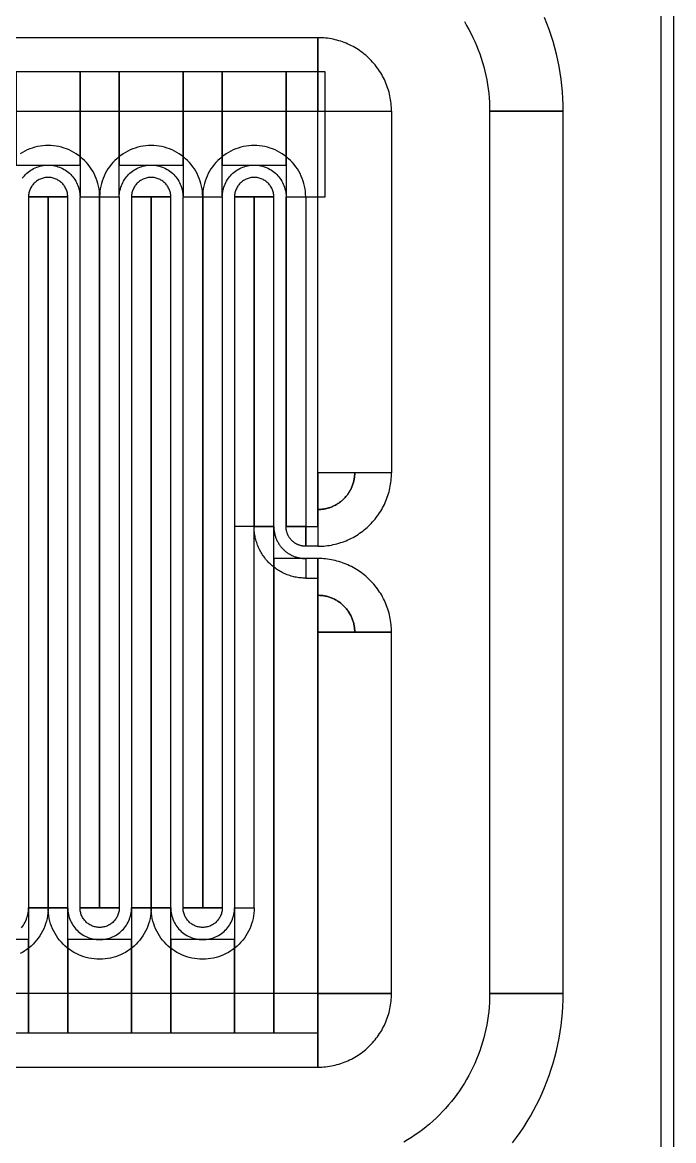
# Model space of a CAD drawing. Extents: x -21939 to 21943, y -23600 to 16600.
# Drawn here: x 6729.5 to 6995, y -14690 to -14233.8 of the extents above; entities that cross this region are included whole.
import ezdxf

# ---------------------------------------------------------------- set-up
doc = ezdxf.new("R2010")
doc.units = 0

# ---------------------------------------------------------------- blocks, each defined once
blk = doc.blocks.new('QTUNE1')
for points in [[(3295, 5400), (3295, 1200), (3289.86, 1200), (3289.86, 5400), (3295, 5400)], [(3250, 3030), (3249.97, 3032.62), (3249.86, 3035.23), (3249.69, 3037.85), (3249.45, 3040.45), (3249.14, 3043.05), (3248.77, 3045.64), (3248.33, 3048.22), (3247.81, 3050.79), (3247.24, 3053.34), (3246.59, 3055.88), (3245.88, 3058.4), (3245.11, 3060.9), (3244.26, 3063.38), (3243.36, 3065.84), (3242.39, 3068.27)], [(3209.68, 3066.57), (3210.62, 3065), (3211.52, 3063.4), (3212.37, 3061.78), (3213.18, 3060.14), (3213.95, 3058.47), (3214.67, 3056.79), (3215.35, 3055.09), (3215.98, 3053.37), (3216.57, 3051.63), (3217.12, 3049.88), (3217.61, 3048.12), (3218.07, 3046.34), (3218.47, 3044.55), (3218.83, 3042.76), (3219.14, 3040.95), (3219.4, 3039.14), (3219.62, 3037.32), (3219.78, 3035.49), (3219.9, 3033.66), (3219.98, 3031.83), (3220, 3030), (3250, 3030)], [(3150, 3060), (2812, 3060), (2812, 3030), (3150, 3030), (3150, 3060)], [(3180, 3030), (3179.99, 3030.79), (3179.96, 3031.57), (3179.91, 3032.35), (3179.84, 3033.14), (3179.74, 3033.92), (3179.63, 3034.69), (3179.5, 3035.47), (3179.34, 3036.24), (3179.17, 3037), (3178.98, 3037.76), (3178.76, 3038.52), (3178.53, 3039.27), (3178.28, 3040.01), (3178.01, 3040.75), (3177.72, 3041.48), (3177.41, 3042.2), (3177.08, 3042.92), (3176.73, 3043.62), (3176.36, 3044.31), (3175.98, 3045), (3175.58, 3045.67), (3175.16, 3046.34), (3174.72, 3046.99), (3174.27, 3047.63), (3173.8, 3048.26), (3173.31, 3048.88), (3172.81, 3049.48), (3172.29, 3050.07), (3171.76, 3050.65), (3171.21, 3051.21), (3170.65, 3051.76), (3170.07, 3052.29), (3169.48, 3052.81), (3168.88, 3053.31), (3168.26, 3053.8), (3167.63, 3054.27), (3166.99, 3054.72), (3166.34, 3055.16), (3165.67, 3055.58), (3165, 3055.98), (3164.31, 3056.36), (3163.62, 3056.73), (3162.92, 3057.08), (3162.2, 3057.41), (3161.48, 3057.72), (3160.75, 3058.01), (3160.01, 3058.28), (3159.27, 3058.53), (3158.52, 3058.76), (3157.76, 3058.98), (3157, 3059.17), (3156.24, 3059.34), (3155.47, 3059.5), (3154.69, 3059.63), (3153.92, 3059.74), (3153.14, 3059.84), (3152.35, 3059.91), (3151.57, 3059.96), (3150.79, 3059.99), (3150, 3060), (3150, 3030), (3150, 3030), (3150, 3030), (3150, 3030), (3150, 3030), (3150, 3030), (3150, 3030), (3150, 3030), (3150, 3030), (3150, 3030), (3150, 3030), (3150, 3030), (3150, 3030), (3150, 3030), (3150, 3030), (3150, 3030), (3150, 3030), (3150, 3030), (3150, 3030), (3150, 3030), (3150, 3030), (3150, 3030), (3150, 3030), (3150, 3030), (3150, 3030), (3150, 3030), (3150, 3030), (3150, 3030), (3150, 3030), (3150, 3030), (3150, 3030), (3150, 3030), (3150, 3030), (3150, 3030), (3150, 3030), (3150, 3030), (3150, 3030), (3150, 3030), (3150, 3030), (3150, 3030), (3150, 3030), (3150, 3030), (3150, 3030), (3150, 3030), (3150, 3030), (3150, 3030), (3150, 3030), (3150, 3030), (3150, 3030), (3150, 3030), (3150, 3030), (3150, 3030), (3150, 3030), (3150, 3030), (3150, 3030), (3150, 3030), (3150, 3030), (3150, 3030), (3150, 3030), (3150, 3030), (3150, 3030), (3180, 3030)], [(3053, 3046), (3027, 3046), (3027, 3008), (3053, 3008), (3053, 3046)], [(3069, 2995), (3069, 3046), (3053, 3046), (3053, 2995), (3069, 2995)], [(3095, 3046), (3069, 3046), (3069, 3008), (3095, 3008), (3095, 3046)], [(3111, 2995), (3111, 3046), (3095, 3046), (3095, 2995), (3111, 2995)], [(3137, 3046), (3111, 3046), (3111, 3008), (3137, 3008), (3137, 3046)], [(3150, 2860.5), (3150, 3046), (3137, 3046), (3137, 2860.5), (3150, 2860.5)], [(3153, 2995), (3153, 3046), (3137, 3046), (3137, 2995), (3153, 2995)], [(3180, 2882.5), (3150, 2882.5), (3150, 3030), (3180, 3030), (3180, 2882.5)], [(3250, 2670), (3250, 3030), (3220, 3030), (3220, 2670), (3250, 2670)], [(3061, 2995), (3060.97, 2996.1), (3060.88, 2997.2), (3060.74, 2998.29), (3060.54, 2999.37), (3060.28, 3000.44), (3059.97, 3001.49), (3059.61, 3002.53), (3059.18, 3003.54), (3058.71, 3004.53), (3058.19, 3005.5), (3057.61, 3006.44), (3056.99, 3007.34), (3056.32, 3008.22), (3055.61, 3009.05), (3054.85, 3009.85), (3054.05, 3010.61), (3053.22, 3011.32), (3052.34, 3011.99), (3051.44, 3012.61), (3050.5, 3013.19), (3049.53, 3013.71), (3048.54, 3014.18), (3047.53, 3014.61), (3046.49, 3014.97), (3045.44, 3015.28), (3044.37, 3015.54), (3043.29, 3015.74), (3042.2, 3015.88), (3041.1, 3015.97), (3040, 3016), (3038.9, 3015.97), (3037.8, 3015.88), (3036.71, 3015.74), (3035.63, 3015.54), (3034.56, 3015.28), (3033.51, 3014.97), (3032.47, 3014.61), (3031.46, 3014.18), (3030.47, 3013.71), (3029.5, 3013.19), (3028.56, 3012.61)], [(3029.48, 3002.64), (3029.9, 3003.18), (3030.34, 3003.7), (3030.81, 3004.19), (3031.3, 3004.66), (3031.82, 3005.1), (3032.36, 3005.52), (3032.92, 3005.9), (3033.5, 3006.26), (3034.1, 3006.58), (3034.71, 3006.88), (3035.34, 3007.14), (3035.98, 3007.36), (3036.64, 3007.56), (3037.3, 3007.72), (3037.97, 3007.84), (3038.64, 3007.93), (3039.32, 3007.98), (3040, 3008), (3040.68, 3007.98), (3041.36, 3007.93), (3042.03, 3007.84), (3042.7, 3007.72), (3043.36, 3007.56), (3044.02, 3007.36), (3044.66, 3007.14), (3045.29, 3006.88), (3045.9, 3006.58), (3046.5, 3006.26), (3047.08, 3005.9), (3047.64, 3005.52), (3048.18, 3005.1), (3048.7, 3004.66), (3049.19, 3004.19), (3049.66, 3003.7), (3050.1, 3003.18), (3050.52, 3002.64), (3050.9, 3002.08), (3051.26, 3001.5), (3051.58, 3000.9), (3051.88, 3000.29), (3052.14, 2999.66), (3052.36, 2999.02), (3052.56, 2998.36), (3052.72, 2997.7), (3052.84, 2997.03), (3052.93, 2996.36), (3052.98, 2995.68), (3053, 2995), (3061, 2995)], [(3103, 2995), (3102.97, 2996.1), (3102.88, 2997.2), (3102.74, 2998.29), (3102.54, 2999.37), (3102.28, 3000.44), (3101.97, 3001.49), (3101.61, 3002.53), (3101.18, 3003.54), (3100.71, 3004.53), (3100.19, 3005.5), (3099.61, 3006.44), (3098.99, 3007.34), (3098.32, 3008.22), (3097.61, 3009.05), (3096.85, 3009.85), (3096.05, 3010.61), (3095.22, 3011.32), (3094.34, 3011.99), (3093.44, 3012.61), (3092.5, 3013.19), (3091.53, 3013.71), (3090.54, 3014.18), (3089.53, 3014.61), (3088.49, 3014.97), (3087.44, 3015.28), (3086.37, 3015.54), (3085.29, 3015.74), (3084.2, 3015.88), (3083.1, 3015.97), (3082, 3016), (3080.9, 3015.97), (3079.8, 3015.88), (3078.71, 3015.74), (3077.63, 3015.54), (3076.56, 3015.28), (3075.51, 3014.97), (3074.47, 3014.61), (3073.46, 3014.18), (3072.47, 3013.71), (3071.5, 3013.19), (3070.56, 3012.61), (3069.66, 3011.99), (3068.78, 3011.32), (3067.95, 3010.61), (3067.15, 3009.85), (3066.39, 3009.05), (3065.68, 3008.22), (3065.01, 3007.34), (3064.39, 3006.44), (3063.81, 3005.5), (3063.29, 3004.53), (3062.82, 3003.54), (3062.39, 3002.53), (3062.03, 3001.49), (3061.72, 3000.44), (3061.46, 2999.37), (3061.26, 2998.29), (3061.12, 2997.2), (3061.03, 2996.1), (3061, 2995), (3069, 2995), (3069.02, 2995.68), (3069.07, 2996.36), (3069.16, 2997.03), (3069.28, 2997.7), (3069.44, 2998.36), (3069.64, 2999.02), (3069.86, 2999.66), (3070.12, 3000.29), (3070.42, 3000.9), (3070.74, 3001.5), (3071.1, 3002.08), (3071.48, 3002.64), (3071.9, 3003.18), (3072.34, 3003.7), (3072.81, 3004.19), (3073.3, 3004.66), (3073.82, 3005.1), (3074.36, 3005.52), (3074.92, 3005.9), (3075.5, 3006.26), (3076.1, 3006.58), (3076.71, 3006.88), (3077.34, 3007.14), (3077.98, 3007.36), (3078.64, 3007.56), (3079.3, 3007.72), (3079.97, 3007.84), (3080.64, 3007.93), (3081.32, 3007.98), (3082, 3008), (3082.68, 3007.98), (3083.36, 3007.93), (3084.03, 3007.84), (3084.7, 3007.72), (3085.36, 3007.56), (3086.02, 3007.36), (3086.66, 3007.14), (3087.29, 3006.88), (3087.9, 3006.58), (3088.5, 3006.26), (3089.08, 3005.9), (3089.64, 3005.52), (3090.18, 3005.1), (3090.7, 3004.66), (3091.19, 3004.19), (3091.66, 3003.7), (3092.1, 3003.18), (3092.52, 3002.64), (3092.9, 3002.08), (3093.26, 3001.5), (3093.58, 3000.9), (3093.88, 3000.29), (3094.14, 2999.66), (3094.36, 2999.02), (3094.56, 2998.36), (3094.72, 2997.7), (3094.84, 2997.03), (3094.93, 2996.36), (3094.98, 2995.68), (3095, 2995), (3103, 2995)], [(3145, 2995), (3144.97, 2996.1), (3144.88, 2997.2), (3144.74, 2998.29), (3144.54, 2999.37), (3144.28, 3000.44), (3143.97, 3001.49), (3143.61, 3002.53), (3143.18, 3003.54), (3142.71, 3004.53), (3142.19, 3005.5), (3141.61, 3006.44), (3140.99, 3007.34), (3140.32, 3008.22), (3139.61, 3009.05), (3138.85, 3009.85), (3138.05, 3010.61), (3137.22, 3011.32), (3136.34, 3011.99), (3135.44, 3012.61), (3134.5, 3013.19), (3133.53, 3013.71), (3132.54, 3014.18), (3131.53, 3014.61), (3130.49, 3014.97), (3129.44, 3015.28), (3128.37, 3015.54), (3127.29, 3015.74), (3126.2, 3015.88), (3125.1, 3015.97), (3124, 3016), (3122.9, 3015.97), (3121.8, 3015.88), (3120.71, 3015.74), (3119.63, 3015.54), (3118.56, 3015.28), (3117.51, 3014.97), (3116.47, 3014.61), (3115.46, 3014.18), (3114.47, 3013.71), (3113.5, 3013.19), (3112.56, 3012.61), (3111.66, 3011.99), (3110.78, 3011.32), (3109.95, 3010.61), (3109.15, 3009.85), (3108.39, 3009.05), (3107.68, 3008.22), (3107.01, 3007.34), (3106.39, 3006.44), (3105.81, 3005.5), (3105.29, 3004.53), (3104.82, 3003.54), (3104.39, 3002.53), (3104.03, 3001.49), (3103.72, 3000.44), (3103.46, 2999.37), (3103.26, 2998.29), (3103.12, 2997.2), (3103.03, 2996.1), (3103, 2995), (3111, 2995), (3111.02, 2995.68), (3111.07, 2996.36), (3111.16, 2997.03), (3111.28, 2997.7), (3111.44, 2998.36), (3111.64, 2999.02), (3111.86, 2999.66), (3112.12, 3000.29), (3112.42, 3000.9), (3112.74, 3001.5), (3113.1, 3002.08), (3113.48, 3002.64), (3113.9, 3003.18), (3114.34, 3003.7), (3114.81, 3004.19), (3115.3, 3004.66), (3115.82, 3005.1), (3116.36, 3005.52), (3116.92, 3005.9), (3117.5, 3006.26), (3118.1, 3006.58), (3118.71, 3006.88), (3119.34, 3007.14), (3119.98, 3007.36), (3120.64, 3007.56), (3121.3, 3007.72), (3121.97, 3007.84), (3122.64, 3007.93), (3123.32, 3007.98), (3124, 3008), (3124.68, 3007.98), (3125.36, 3007.93), (3126.03, 3007.84), (3126.7, 3007.72), (3127.36, 3007.56), (3128.02, 3007.36), (3128.66, 3007.14), (3129.29, 3006.88), (3129.9, 3006.58), (3130.5, 3006.26), (3131.08, 3005.9), (3131.64, 3005.52), (3132.18, 3005.1), (3132.7, 3004.66), (3133.19, 3004.19), (3133.66, 3003.7), (3134.1, 3003.18), (3134.52, 3002.64), (3134.9, 3002.08), (3135.26, 3001.5), (3135.58, 3000.9), (3135.88, 3000.29), (3136.14, 2999.66), (3136.36, 2999.02), (3136.56, 2998.36), (3136.72, 2997.7), (3136.84, 2997.03), (3136.93, 2996.36), (3136.98, 2995.68), (3137, 2995), (3145, 2995)], [(3048, 2995), (3047.99, 2995.42), (3047.96, 2995.84), (3047.9, 2996.25), (3047.83, 2996.66), (3047.73, 2997.07), (3047.61, 2997.47), (3047.47, 2997.87), (3047.31, 2998.25), (3047.13, 2998.63), (3046.93, 2999), (3046.71, 2999.36), (3046.47, 2999.7), (3046.22, 3000.03), (3045.95, 3000.35), (3045.66, 3000.66), (3045.35, 3000.95), (3045.03, 3001.22), (3044.7, 3001.47), (3044.36, 3001.71), (3044, 3001.93), (3043.63, 3002.13), (3043.25, 3002.31), (3042.87, 3002.47), (3042.47, 3002.61), (3042.07, 3002.73), (3041.66, 3002.83), (3041.25, 3002.9), (3040.84, 3002.96), (3040.42, 3002.99), (3040, 3003), (3039.58, 3002.99), (3039.16, 3002.96), (3038.75, 3002.9), (3038.34, 3002.83), (3037.93, 3002.73), (3037.53, 3002.61), (3037.13, 3002.47), (3036.75, 3002.31), (3036.37, 3002.13), (3036, 3001.93), (3035.64, 3001.71), (3035.3, 3001.47), (3034.97, 3001.22), (3034.65, 3000.95), (3034.34, 3000.66), (3034.05, 3000.35), (3033.78, 3000.03), (3033.53, 2999.7), (3033.29, 2999.36), (3033.07, 2999), (3032.87, 2998.63), (3032.69, 2998.25), (3032.53, 2997.87), (3032.39, 2997.47), (3032.27, 2997.07), (3032.17, 2996.66), (3032.1, 2996.25), (3032.04, 2995.84), (3032.01, 2995.42), (3032, 2995), (3040, 2995), (3040, 2995), (3040, 2995), (3040, 2995), (3040, 2995), (3040, 2995), (3040, 2995), (3040, 2995), (3040, 2995), (3040, 2995), (3040, 2995), (3040, 2995), (3040, 2995), (3040, 2995), (3040, 2995), (3040, 2995), (3040, 2995), (3040, 2995), (3040, 2995), (3040, 2995), (3040, 2995), (3040, 2995), (3040, 2995), (3040, 2995), (3040, 2995), (3040, 2995), (3040, 2995), (3040, 2995), (3040, 2995), (3040, 2995), (3040, 2995), (3040, 2995), (3040, 2995), (3040, 2995), (3040, 2995), (3040, 2995), (3040, 2995), (3040, 2995), (3040, 2995), (3040, 2995), (3040, 2995), (3040, 2995), (3040, 2995), (3040, 2995), (3040, 2995), (3040, 2995), (3040, 2995), (3040, 2995), (3040, 2995), (3040, 2995), (3040, 2995), (3040, 2995), (3040, 2995), (3040, 2995), (3040, 2995), (3040, 2995), (3040, 2995), (3040, 2995), (3040, 2995), (3040, 2995), (3040, 2995), (3048, 2995)], [(3090, 2995), (3089.99, 2995.42), (3089.96, 2995.84), (3089.9, 2996.25), (3089.83, 2996.66), (3089.73, 2997.07), (3089.61, 2997.47), (3089.47, 2997.87), (3089.31, 2998.25), (3089.13, 2998.63), (3088.93, 2999), (3088.71, 2999.36), (3088.47, 2999.7), (3088.22, 3000.03), (3087.95, 3000.35), (3087.66, 3000.66), (3087.35, 3000.95), (3087.03, 3001.22), (3086.7, 3001.47), (3086.36, 3001.71), (3086, 3001.93), (3085.63, 3002.13), (3085.25, 3002.31), (3084.87, 3002.47), (3084.47, 3002.61), (3084.07, 3002.73), (3083.66, 3002.83), (3083.25, 3002.9), (3082.84, 3002.96), (3082.42, 3002.99), (3082, 3003), (3081.58, 3002.99), (3081.16, 3002.96), (3080.75, 3002.9), (3080.34, 3002.83), (3079.93, 3002.73), (3079.53, 3002.61), (3079.13, 3002.47), (3078.75, 3002.31), (3078.37, 3002.13), (3078, 3001.93), (3077.64, 3001.71), (3077.3, 3001.47), (3076.97, 3001.22), (3076.65, 3000.95), (3076.34, 3000.66), (3076.05, 3000.35), (3075.78, 3000.03), (3075.53, 2999.7), (3075.29, 2999.36), (3075.07, 2999), (3074.87, 2998.63), (3074.69, 2998.25), (3074.53, 2997.87), (3074.39, 2997.47), (3074.27, 2997.07), (3074.17, 2996.66), (3074.1, 2996.25), (3074.04, 2995.84), (3074.01, 2995.42), (3074, 2995), (3082, 2995), (3082, 2995), (3082, 2995), (3082, 2995), (3082, 2995), (3082, 2995), (3082, 2995), (3082, 2995), (3082, 2995), (3082, 2995), (3082, 2995), (3082, 2995), (3082, 2995), (3082, 2995), (3082, 2995), (3082, 2995), (3082, 2995), (3082, 2995), (3082, 2995), (3082, 2995), (3082, 2995), (3082, 2995), (3082, 2995), (3082, 2995), (3082, 2995), (3082, 2995), (3082, 2995), (3082, 2995), (3082, 2995), (3082, 2995), (3082, 2995), (3082, 2995), (3082, 2995), (3082, 2995), (3082, 2995), (3082, 2995), (3082, 2995), (3082, 2995), (3082, 2995), (3082, 2995), (3082, 2995), (3082, 2995), (3082, 2995), (3082, 2995), (3082, 2995), (3082, 2995), (3082, 2995), (3082, 2995), (3082, 2995), (3082, 2995), (3082, 2995), (3082, 2995), (3082, 2995), (3082, 2995), (3082, 2995), (3082, 2995), (3082, 2995), (3082, 2995), (3082, 2995), (3082, 2995), (3082, 2995), (3090, 2995)], [(3132, 2995), (3131.99, 2995.42), (3131.96, 2995.84), (3131.9, 2996.25), (3131.83, 2996.66), (3131.73, 2997.07), (3131.61, 2997.47), (3131.47, 2997.87), (3131.31, 2998.25), (3131.13, 2998.63), (3130.93, 2999), (3130.71, 2999.36), (3130.47, 2999.7), (3130.22, 3000.03), (3129.95, 3000.35), (3129.66, 3000.66), (3129.35, 3000.95), (3129.03, 3001.22), (3128.7, 3001.47), (3128.36, 3001.71), (3128, 3001.93), (3127.63, 3002.13), (3127.25, 3002.31), (3126.87, 3002.47), (3126.47, 3002.61), (3126.07, 3002.73), (3125.66, 3002.83), (3125.25, 3002.9), (3124.84, 3002.96), (3124.42, 3002.99), (3124, 3003), (3123.58, 3002.99), (3123.16, 3002.96), (3122.75, 3002.9), (3122.34, 3002.83), (3121.93, 3002.73), (3121.53, 3002.61), (3121.13, 3002.47), (3120.75, 3002.31), (3120.37, 3002.13), (3120, 3001.93), (3119.64, 3001.71), (3119.3, 3001.47), (3118.97, 3001.22), (3118.65, 3000.95), (3118.34, 3000.66), (3118.05, 3000.35), (3117.78, 3000.03), (3117.53, 2999.7), (3117.29, 2999.36), (3117.07, 2999), (3116.87, 2998.63), (3116.69, 2998.25), (3116.53, 2997.87), (3116.39, 2997.47), (3116.27, 2997.07), (3116.17, 2996.66), (3116.1, 2996.25), (3116.04, 2995.84), (3116.01, 2995.42), (3116, 2995), (3124, 2995), (3124, 2995), (3124, 2995), (3124, 2995), (3124, 2995), (3124, 2995), (3124, 2995), (3124, 2995), (3124, 2995), (3124, 2995), (3124, 2995), (3124, 2995), (3124, 2995), (3124, 2995), (3124, 2995), (3124, 2995), (3124, 2995), (3124, 2995), (3124, 2995), (3124, 2995), (3124, 2995), (3124, 2995), (3124, 2995), (3124, 2995), (3124, 2995), (3124, 2995), (3124, 2995), (3124, 2995), (3124, 2995), (3124, 2995), (3124, 2995), (3124, 2995), (3124, 2995), (3124, 2995), (3124, 2995), (3124, 2995), (3124, 2995), (3124, 2995), (3124, 2995), (3124, 2995), (3124, 2995), (3124, 2995), (3124, 2995), (3124, 2995), (3124, 2995), (3124, 2995), (3124, 2995), (3124, 2995), (3124, 2995), (3124, 2995), (3124, 2995), (3124, 2995), (3124, 2995), (3124, 2995), (3124, 2995), (3124, 2995), (3124, 2995), (3124, 2995), (3124, 2995), (3124, 2995), (3124, 2995), (3132, 2995)], [(3032, 2995), (3032, 2705), (3040, 2705), (3040, 2995), (3032, 2995)], [(3048, 2705), (3048, 2995), (3040, 2995), (3040, 2705), (3048, 2705)], [(3053, 2705), (3053, 2995), (3061, 2995), (3061, 2705), (3053, 2705)], [(3069, 2995), (3069, 2705), (3061, 2705), (3061, 2995), (3069, 2995)], [(3074, 2995), (3074, 2705), (3082, 2705), (3082, 2995), (3074, 2995)], [(3090, 2705), (3090, 2995), (3082, 2995), (3082, 2705), (3090, 2705)], [(3095, 2705), (3095, 2995), (3103, 2995), (3103, 2705), (3095, 2705)], [(3111, 2995), (3111, 2705), (3103, 2705), (3103, 2995), (3111, 2995)], [(3116, 2995), (3116, 2705), (3124, 2705), (3124, 2995), (3116, 2995)], [(3132, 2860.5), (3132, 2995), (3124, 2995), (3124, 2860.5), (3132, 2860.5)], [(3137, 2860.5), (3137, 2995), (3145, 2995), (3145, 2860.5), (3137, 2860.5)], [(3150, 2852.5), (3150.79, 2852.51), (3151.57, 2852.54), (3152.35, 2852.59), (3153.14, 2852.66), (3153.92, 2852.76), (3154.69, 2852.87), (3155.47, 2853), (3156.24, 2853.16), (3157, 2853.33), (3157.76, 2853.52), (3158.52, 2853.74), (3159.27, 2853.97), (3160.01, 2854.22), (3160.75, 2854.49), (3161.48, 2854.78), (3162.2, 2855.09), (3162.92, 2855.42), (3163.62, 2855.77), (3164.31, 2856.14), (3165, 2856.52), (3165.67, 2856.92), (3166.34, 2857.34), (3166.99, 2857.78), (3167.63, 2858.23), (3168.26, 2858.7), (3168.88, 2859.19), (3169.48, 2859.69), (3170.07, 2860.21), (3170.65, 2860.74), (3171.21, 2861.29), (3171.76, 2861.85), (3172.29, 2862.43), (3172.81, 2863.02), (3173.31, 2863.62), (3173.8, 2864.24), (3174.27, 2864.87), (3174.72, 2865.51), (3175.16, 2866.16), (3175.58, 2866.83), (3175.98, 2867.5), (3176.36, 2868.19), (3176.73, 2868.88), (3177.08, 2869.58), (3177.41, 2870.3), (3177.72, 2871.02), (3178.01, 2871.75), (3178.28, 2872.49), (3178.53, 2873.23), (3178.76, 2873.98), (3178.98, 2874.74), (3179.17, 2875.5), (3179.34, 2876.26), (3179.5, 2877.03), (3179.63, 2877.81), (3179.74, 2878.58), (3179.84, 2879.36), (3179.91, 2880.15), (3179.96, 2880.93), (3179.99, 2881.71), (3180, 2882.5), (3165, 2882.5), (3164.99, 2882.11), (3164.98, 2881.71), (3164.95, 2881.32), (3164.92, 2880.93), (3164.87, 2880.54), (3164.82, 2880.15), (3164.75, 2879.77), (3164.67, 2879.38), (3164.59, 2879), (3164.49, 2878.62), (3164.38, 2878.24), (3164.27, 2877.86), (3164.14, 2877.49), (3164, 2877.12), (3163.86, 2876.76), (3163.7, 2876.4), (3163.54, 2876.04), (3163.37, 2875.69), (3163.18, 2875.34), (3162.99, 2875), (3162.79, 2874.66), (3162.58, 2874.33), (3162.36, 2874), (3162.14, 2873.68), (3161.9, 2873.37), (3161.66, 2873.06), (3161.41, 2872.76), (3161.15, 2872.46), (3160.88, 2872.17), (3160.61, 2871.89), (3160.33, 2871.62), (3160.04, 2871.35), (3159.74, 2871.09), (3159.44, 2870.84), (3159.13, 2870.6), (3158.82, 2870.36), (3158.5, 2870.14), (3158.17, 2869.92), (3157.84, 2869.71), (3157.5, 2869.51), (3157.16, 2869.32), (3156.81, 2869.13), (3156.46, 2868.96), (3156.1, 2868.8), (3155.74, 2868.64), (3155.38, 2868.5), (3155.01, 2868.36), (3154.64, 2868.23), (3154.26, 2868.12), (3153.88, 2868.01), (3153.5, 2867.91), (3153.12, 2867.83), (3152.73, 2867.75), (3152.35, 2867.68), (3151.96, 2867.63), (3151.57, 2867.58), (3151.18, 2867.55), (3150.79, 2867.52), (3150.39, 2867.51), (3150, 2867.5), (3150, 2852.5)], [(3150, 2867.5), (3150.39, 2867.51), (3150.79, 2867.52), (3151.18, 2867.55), (3151.57, 2867.58), (3151.96, 2867.63), (3152.35, 2867.68), (3152.73, 2867.75), (3153.12, 2867.83), (3153.5, 2867.91), (3153.88, 2868.01), (3154.26, 2868.12), (3154.64, 2868.23), (3155.01, 2868.36), (3155.38, 2868.5), (3155.74, 2868.64), (3156.1, 2868.8), (3156.46, 2868.96), (3156.81, 2869.13), (3157.16, 2869.32), (3157.5, 2869.51), (3157.84, 2869.71), (3158.17, 2869.92), (3158.5, 2870.14), (3158.82, 2870.36), (3159.13, 2870.6), (3159.44, 2870.84), (3159.74, 2871.09), (3160.04, 2871.35), (3160.33, 2871.62), (3160.61, 2871.89), (3160.88, 2872.17), (3161.15, 2872.46), (3161.41, 2872.76), (3161.66, 2873.06), (3161.9, 2873.37), (3162.14, 2873.68), (3162.36, 2874), (3162.58, 2874.33), (3162.79, 2874.66), (3162.99, 2875), (3163.18, 2875.34), (3163.37, 2875.69), (3163.54, 2876.04), (3163.7, 2876.4), (3163.86, 2876.76), (3164, 2877.12), (3164.14, 2877.49), (3164.27, 2877.86), (3164.38, 2878.24), (3164.49, 2878.62), (3164.59, 2879), (3164.67, 2879.38), (3164.75, 2879.77), (3164.82, 2880.15), (3164.87, 2880.54), (3164.92, 2880.93), (3164.95, 2881.32), (3164.98, 2881.71), (3164.99, 2882.11), (3165, 2882.5), (3150, 2882.5), (3150, 2882.5), (3150, 2882.5), (3150, 2882.5), (3150, 2882.5), (3150, 2882.5), (3150, 2882.5), (3150, 2882.5), (3150, 2882.5), (3150, 2882.5), (3150, 2882.5), (3150, 2882.5), (3150, 2882.5), (3150, 2882.5), (3150, 2882.5), (3150, 2882.5), (3150, 2882.5), (3150, 2882.5), (3150, 2882.5), (3150, 2882.5), (3150, 2882.5), (3150, 2882.5), (3150, 2882.5), (3150, 2882.5), (3150, 2882.5), (3150, 2882.5), (3150, 2882.5), (3150, 2882.5), (3150, 2882.5), (3150, 2882.5), (3150, 2882.5), (3150, 2882.5), (3150, 2882.5), (3150, 2882.5), (3150, 2882.5), (3150, 2882.5), (3150, 2882.5), (3150, 2882.5), (3150, 2882.5), (3150, 2882.5), (3150, 2882.5), (3150, 2882.5), (3150, 2882.5), (3150, 2882.5), (3150, 2882.5), (3150, 2882.5), (3150, 2882.5), (3150, 2882.5), (3150, 2882.5), (3150, 2882.5), (3150, 2882.5), (3150, 2882.5), (3150, 2882.5), (3150, 2882.5), (3150, 2882.5), (3150, 2882.5), (3150, 2882.5), (3150, 2882.5), (3150, 2882.5), (3150, 2882.5), (3150, 2882.5), (3150, 2867.5)], [(3116, 2860.5), (3116, 2654), (3132, 2654), (3132, 2860.5), (3116, 2860.5)], [(3145, 2839.5), (3144.45, 2839.51), (3143.9, 2839.53), (3143.35, 2839.56), (3142.8, 2839.62), (3142.26, 2839.68), (3141.71, 2839.76), (3141.17, 2839.85), (3140.63, 2839.96), (3140.1, 2840.08), (3139.56, 2840.22), (3139.04, 2840.36), (3138.51, 2840.53), (3137.99, 2840.7), (3137.47, 2840.89), (3136.96, 2841.1), (3136.46, 2841.32), (3135.96, 2841.55), (3135.47, 2841.79), (3134.98, 2842.04), (3134.5, 2842.31), (3134.03, 2842.59), (3133.56, 2842.89), (3133.11, 2843.19), (3132.66, 2843.51), (3132.22, 2843.84), (3131.78, 2844.18), (3131.36, 2844.53), (3130.95, 2844.89), (3130.54, 2845.27), (3130.15, 2845.65), (3129.77, 2846.04), (3129.39, 2846.45), (3129.03, 2846.86), (3128.68, 2847.28), (3128.34, 2847.72), (3128.01, 2848.16), (3127.69, 2848.61), (3127.39, 2849.06), (3127.09, 2849.53), (3126.81, 2850), (3126.54, 2850.48), (3126.29, 2850.97), (3126.05, 2851.46), (3125.82, 2851.96), (3125.6, 2852.46), (3125.39, 2852.97), (3125.2, 2853.49), (3125.03, 2854.01), (3124.86, 2854.54), (3124.72, 2855.06), (3124.58, 2855.6), (3124.46, 2856.13), (3124.35, 2856.67), (3124.26, 2857.21), (3124.18, 2857.76), (3124.12, 2858.3), (3124.06, 2858.85), (3124.03, 2859.4), (3124.01, 2859.95), (3124, 2860.5), (3132, 2860.5), (3132, 2860.16), (3132.02, 2859.82), (3132.04, 2859.48), (3132.07, 2859.14), (3132.11, 2858.8), (3132.16, 2858.47), (3132.22, 2858.13), (3132.28, 2857.8), (3132.36, 2857.47), (3132.44, 2857.14), (3132.54, 2856.81), (3132.64, 2856.48), (3132.75, 2856.16), (3132.86, 2855.84), (3132.99, 2855.53), (3133.12, 2855.21), (3133.27, 2854.9), (3133.42, 2854.6), (3133.58, 2854.3), (3133.74, 2854), (3133.92, 2853.71), (3134.1, 2853.42), (3134.29, 2853.14), (3134.48, 2852.86), (3134.69, 2852.59), (3134.9, 2852.32), (3135.11, 2852.06), (3135.34, 2851.8), (3135.57, 2851.55), (3135.81, 2851.31), (3136.05, 2851.07), (3136.3, 2850.84), (3136.56, 2850.61), (3136.82, 2850.4), (3137.09, 2850.19), (3137.36, 2849.98), (3137.64, 2849.79), (3137.92, 2849.6), (3138.21, 2849.42), (3138.5, 2849.24), (3138.8, 2849.08), (3139.1, 2848.92), (3139.4, 2848.77), (3139.71, 2848.62), (3140.03, 2848.49), (3140.34, 2848.36), (3140.66, 2848.25), (3140.98, 2848.14), (3141.31, 2848.04), (3141.64, 2847.94), (3141.97, 2847.86), (3142.3, 2847.78), (3142.63, 2847.72), (3142.97, 2847.66), (3143.3, 2847.61), (3143.64, 2847.57), (3143.98, 2847.54), (3144.32, 2847.52), (3144.66, 2847.5), (3145, 2847.5), (3145, 2839.5)], [(3145, 2852.5), (3144.79, 2852.5), (3144.58, 2852.51), (3144.37, 2852.52), (3144.16, 2852.54), (3143.96, 2852.57), (3143.75, 2852.6), (3143.54, 2852.63), (3143.34, 2852.67), (3143.13, 2852.72), (3142.93, 2852.77), (3142.73, 2852.83), (3142.53, 2852.89), (3142.33, 2852.96), (3142.13, 2853.03), (3141.94, 2853.11), (3141.75, 2853.19), (3141.56, 2853.28), (3141.37, 2853.37), (3141.18, 2853.47), (3141, 2853.57), (3140.82, 2853.68), (3140.64, 2853.79), (3140.47, 2853.91), (3140.3, 2854.03), (3140.13, 2854.15), (3139.97, 2854.28), (3139.8, 2854.42), (3139.65, 2854.55), (3139.49, 2854.7), (3139.34, 2854.84), (3139.2, 2854.99), (3139.05, 2855.15), (3138.92, 2855.3), (3138.78, 2855.47), (3138.65, 2855.63), (3138.53, 2855.8), (3138.41, 2855.97), (3138.29, 2856.14), (3138.18, 2856.32), (3138.07, 2856.5), (3137.97, 2856.68), (3137.87, 2856.87), (3137.78, 2857.06), (3137.69, 2857.25), (3137.61, 2857.44), (3137.53, 2857.63), (3137.46, 2857.83), (3137.39, 2858.03), (3137.33, 2858.23), (3137.27, 2858.43), (3137.22, 2858.63), (3137.17, 2858.84), (3137.13, 2859.04), (3137.1, 2859.25), (3137.07, 2859.46), (3137.04, 2859.66), (3137.02, 2859.87), (3137.01, 2860.08), (3137, 2860.29), (3137, 2860.5), (3145, 2860.5), (3145, 2860.5), (3145, 2860.5), (3145, 2860.5), (3145, 2860.5), (3145, 2860.5), (3145, 2860.5), (3145, 2860.5), (3145, 2860.5), (3145, 2860.5), (3145, 2860.5), (3145, 2860.5), (3145, 2860.5), (3145, 2860.5), (3145, 2860.5), (3145, 2860.5), (3145, 2860.5), (3145, 2860.5), (3145, 2860.5), (3145, 2860.5), (3145, 2860.5), (3145, 2860.5), (3145, 2860.5), (3145, 2860.5), (3145, 2860.5), (3145, 2860.5), (3145, 2860.5), (3145, 2860.5), (3145, 2860.5), (3145, 2860.5), (3145, 2860.5), (3145, 2860.5), (3145, 2860.5), (3145, 2860.5), (3145, 2860.5), (3145, 2860.5), (3145, 2860.5), (3145, 2860.5), (3145, 2860.5), (3145, 2860.5), (3145, 2860.5), (3145, 2860.5), (3145, 2860.5), (3145, 2860.5), (3145, 2860.5), (3145, 2860.5), (3145, 2860.5), (3145, 2860.5), (3145, 2860.5), (3145, 2860.5), (3145, 2860.5), (3145, 2860.5), (3145, 2860.5), (3145, 2860.5), (3145, 2860.5), (3145, 2860.5), (3145, 2860.5), (3145, 2860.5), (3145, 2860.5), (3145, 2860.5), (3145, 2860.5), (3145, 2852.5)], [(3150, 2852.5), (3145, 2852.5), (3145, 2860.5), (3150, 2860.5), (3150, 2852.5)], [(3132, 2847.5), (3132, 2654), (3150, 2654), (3150, 2847.5), (3132, 2847.5)], [(3150, 2847.5), (3145, 2847.5), (3145, 2839.5), (3150, 2839.5), (3150, 2847.5)], [(3180, 2817.5), (3179.99, 2818.29), (3179.96, 2819.07), (3179.91, 2819.85), (3179.84, 2820.64), (3179.74, 2821.42), (3179.63, 2822.19), (3179.5, 2822.97), (3179.34, 2823.74), (3179.17, 2824.5), (3178.98, 2825.26), (3178.76, 2826.02), (3178.53, 2826.77), (3178.28, 2827.51), (3178.01, 2828.25), (3177.72, 2828.98), (3177.41, 2829.7), (3177.08, 2830.42), (3176.73, 2831.12), (3176.36, 2831.81), (3175.98, 2832.5), (3175.58, 2833.17), (3175.16, 2833.84), (3174.72, 2834.49), (3174.27, 2835.13), (3173.8, 2835.76), (3173.31, 2836.38), (3172.81, 2836.98), (3172.29, 2837.57), (3171.76, 2838.15), (3171.21, 2838.71), (3170.65, 2839.26), (3170.07, 2839.79), (3169.48, 2840.31), (3168.88, 2840.81), (3168.26, 2841.3), (3167.63, 2841.77), (3166.99, 2842.22), (3166.34, 2842.66), (3165.67, 2843.08), (3165, 2843.48), (3164.31, 2843.86), (3163.62, 2844.23), (3162.92, 2844.58), (3162.2, 2844.91), (3161.48, 2845.22), (3160.75, 2845.51), (3160.01, 2845.78), (3159.27, 2846.03), (3158.52, 2846.26), (3157.76, 2846.48), (3157, 2846.67), (3156.24, 2846.84), (3155.47, 2847), (3154.69, 2847.13), (3153.92, 2847.24), (3153.14, 2847.34), (3152.35, 2847.41), (3151.57, 2847.46), (3150.79, 2847.49), (3150, 2847.5), (3150, 2832.5), (3150.39, 2832.49), (3150.79, 2832.48), (3151.18, 2832.45), (3151.57, 2832.42), (3151.96, 2832.37), (3152.35, 2832.32), (3152.73, 2832.25), (3153.12, 2832.17), (3153.5, 2832.09), (3153.88, 2831.99), (3154.26, 2831.88), (3154.64, 2831.77), (3155.01, 2831.64), (3155.38, 2831.5), (3155.74, 2831.36), (3156.1, 2831.2), (3156.46, 2831.04), (3156.81, 2830.87), (3157.16, 2830.68), (3157.5, 2830.49), (3157.84, 2830.29), (3158.17, 2830.08), (3158.5, 2829.86), (3158.82, 2829.64), (3159.13, 2829.4), (3159.44, 2829.16), (3159.74, 2828.91), (3160.04, 2828.65), (3160.33, 2828.38), (3160.61, 2828.11), (3160.88, 2827.83), (3161.15, 2827.54), (3161.41, 2827.24), (3161.66, 2826.94), (3161.9, 2826.63), (3162.14, 2826.32), (3162.36, 2826), (3162.58, 2825.67), (3162.79, 2825.34), (3162.99, 2825), (3163.18, 2824.66), (3163.37, 2824.31), (3163.54, 2823.96), (3163.7, 2823.6), (3163.86, 2823.24), (3164, 2822.88), (3164.14, 2822.51), (3164.27, 2822.14), (3164.38, 2821.76), (3164.49, 2821.38), (3164.59, 2821), (3164.67, 2820.62), (3164.75, 2820.23), (3164.82, 2819.85), (3164.87, 2819.46), (3164.92, 2819.07), (3164.95, 2818.68), (3164.98, 2818.29), (3164.99, 2817.89), (3165, 2817.5), (3180, 2817.5)], [(3165, 2817.5), (3164.99, 2817.89), (3164.98, 2818.29), (3164.95, 2818.68), (3164.92, 2819.07), (3164.87, 2819.46), (3164.82, 2819.85), (3164.75, 2820.23), (3164.67, 2820.62), (3164.59, 2821), (3164.49, 2821.38), (3164.38, 2821.76), (3164.27, 2822.14), (3164.14, 2822.51), (3164, 2822.88), (3163.86, 2823.24), (3163.7, 2823.6), (3163.54, 2823.96), (3163.37, 2824.31), (3163.18, 2824.66), (3162.99, 2825), (3162.79, 2825.34), (3162.58, 2825.67), (3162.36, 2826), (3162.14, 2826.32), (3161.9, 2826.63), (3161.66, 2826.94), (3161.41, 2827.24), (3161.15, 2827.54), (3160.88, 2827.83), (3160.61, 2828.11), (3160.33, 2828.38), (3160.04, 2828.65), (3159.74, 2828.91), (3159.44, 2829.16), (3159.13, 2829.4), (3158.82, 2829.64), (3158.5, 2829.86), (3158.17, 2830.08), (3157.84, 2830.29), (3157.5, 2830.49), (3157.16, 2830.68), (3156.81, 2830.87), (3156.46, 2831.04), (3156.1, 2831.2), (3155.74, 2831.36), (3155.38, 2831.5), (3155.01, 2831.64), (3154.64, 2831.77), (3154.26, 2831.88), (3153.88, 2831.99), (3153.5, 2832.09), (3153.12, 2832.17), (3152.73, 2832.25), (3152.35, 2832.32), (3151.96, 2832.37), (3151.57, 2832.42), (3151.18, 2832.45), (3150.79, 2832.48), (3150.39, 2832.49), (3150, 2832.5), (3150, 2817.5), (3150, 2817.5), (3150, 2817.5), (3150, 2817.5), (3150, 2817.5), (3150, 2817.5), (3150, 2817.5), (3150, 2817.5), (3150, 2817.5), (3150, 2817.5), (3150, 2817.5), (3150, 2817.5), (3150, 2817.5), (3150, 2817.5), (3150, 2817.5), (3150, 2817.5), (3150, 2817.5), (3150, 2817.5), (3150, 2817.5), (3150, 2817.5), (3150, 2817.5), (3150, 2817.5), (3150, 2817.5), (3150, 2817.5), (3150, 2817.5), (3150, 2817.5), (3150, 2817.5), (3150, 2817.5), (3150, 2817.5), (3150, 2817.5), (3150, 2817.5), (3150, 2817.5), (3150, 2817.5), (3150, 2817.5), (3150, 2817.5), (3150, 2817.5), (3150, 2817.5), (3150, 2817.5), (3150, 2817.5), (3150, 2817.5), (3150, 2817.5), (3150, 2817.5), (3150, 2817.5), (3150, 2817.5), (3150, 2817.5), (3150, 2817.5), (3150, 2817.5), (3150, 2817.5), (3150, 2817.5), (3150, 2817.5), (3150, 2817.5), (3150, 2817.5), (3150, 2817.5), (3150, 2817.5), (3150, 2817.5), (3150, 2817.5), (3150, 2817.5), (3150, 2817.5), (3150, 2817.5), (3150, 2817.5), (3150, 2817.5), (3165, 2817.5)], [(3180, 2817.5), (3150, 2817.5), (3150, 2670), (3180, 2670), (3180, 2817.5)], [(3040, 2705), (3039.97, 2703.9), (3039.88, 2702.8), (3039.74, 2701.71), (3039.54, 2700.63), (3039.28, 2699.56), (3038.97, 2698.51), (3038.61, 2697.47), (3038.18, 2696.46), (3037.71, 2695.47), (3037.19, 2694.5), (3036.61, 2693.56), (3035.99, 2692.66), (3035.32, 2691.78), (3034.61, 2690.95), (3033.85, 2690.15), (3033.05, 2689.39), (3032.22, 2688.68), (3031.34, 2688.01), (3030.44, 2687.39), (3029.5, 2686.81), (3028.53, 2686.29)], [(3029.1, 2696.82), (3029.52, 2697.36), (3029.9, 2697.92), (3030.26, 2698.5), (3030.58, 2699.1), (3030.88, 2699.71), (3031.14, 2700.34), (3031.36, 2700.98), (3031.56, 2701.64), (3031.72, 2702.3), (3031.84, 2702.97), (3031.93, 2703.64), (3031.98, 2704.32), (3032, 2705), (3040, 2705)], [(3048, 2705), (3032, 2705), (3032, 2654), (3048, 2654), (3048, 2705)], [(3082, 2705), (3081.97, 2703.9), (3081.88, 2702.8), (3081.74, 2701.71), (3081.54, 2700.63), (3081.28, 2699.56), (3080.97, 2698.51), (3080.61, 2697.47), (3080.18, 2696.46), (3079.71, 2695.47), (3079.19, 2694.5), (3078.61, 2693.56), (3077.99, 2692.66), (3077.32, 2691.78), (3076.61, 2690.95), (3075.85, 2690.15), (3075.05, 2689.39), (3074.22, 2688.68), (3073.34, 2688.01), (3072.44, 2687.39), (3071.5, 2686.81), (3070.53, 2686.29), (3069.54, 2685.82), (3068.53, 2685.39), (3067.49, 2685.03), (3066.44, 2684.72), (3065.37, 2684.46), (3064.29, 2684.26), (3063.2, 2684.12), (3062.1, 2684.03), (3061, 2684), (3059.9, 2684.03), (3058.8, 2684.12), (3057.71, 2684.26), (3056.63, 2684.46), (3055.56, 2684.72), (3054.51, 2685.03), (3053.47, 2685.39), (3052.46, 2685.82), (3051.47, 2686.29), (3050.5, 2686.81), (3049.56, 2687.39), (3048.66, 2688.01), (3047.78, 2688.68), (3046.95, 2689.39), (3046.15, 2690.15), (3045.39, 2690.95), (3044.68, 2691.78), (3044.01, 2692.66), (3043.39, 2693.56), (3042.81, 2694.5), (3042.29, 2695.47), (3041.82, 2696.46), (3041.39, 2697.47), (3041.03, 2698.51), (3040.72, 2699.56), (3040.46, 2700.63), (3040.26, 2701.71), (3040.12, 2702.8), (3040.03, 2703.9), (3040, 2705), (3048, 2705), (3048.02, 2704.32), (3048.07, 2703.64), (3048.16, 2702.97), (3048.28, 2702.3), (3048.44, 2701.64), (3048.64, 2700.98), (3048.86, 2700.34), (3049.12, 2699.71), (3049.42, 2699.1), (3049.74, 2698.5), (3050.1, 2697.92), (3050.48, 2697.36), (3050.9, 2696.82), (3051.34, 2696.3), (3051.81, 2695.81), (3052.3, 2695.34), (3052.82, 2694.9), (3053.36, 2694.48), (3053.92, 2694.1), (3054.5, 2693.74), (3055.1, 2693.42), (3055.71, 2693.12), (3056.34, 2692.86), (3056.98, 2692.64), (3057.64, 2692.44), (3058.3, 2692.28), (3058.97, 2692.16), (3059.64, 2692.07), (3060.32, 2692.02), (3061, 2692), (3061.68, 2692.02), (3062.36, 2692.07), (3063.03, 2692.16), (3063.7, 2692.28), (3064.36, 2692.44), (3065.02, 2692.64), (3065.66, 2692.86), (3066.29, 2693.12), (3066.9, 2693.42), (3067.5, 2693.74), (3068.08, 2694.1), (3068.64, 2694.48), (3069.18, 2694.9), (3069.7, 2695.34), (3070.19, 2695.81), (3070.66, 2696.3), (3071.1, 2696.82), (3071.52, 2697.36), (3071.9, 2697.92), (3072.26, 2698.5), (3072.58, 2699.1), (3072.88, 2699.71), (3073.14, 2700.34), (3073.36, 2700.98), (3073.56, 2701.64), (3073.72, 2702.3), (3073.84, 2702.97), (3073.93, 2703.64), (3073.98, 2704.32), (3074, 2705), (3082, 2705)], [(3069, 2705), (3068.99, 2704.58), (3068.96, 2704.16), (3068.9, 2703.75), (3068.83, 2703.34), (3068.73, 2702.93), (3068.61, 2702.53), (3068.47, 2702.13), (3068.31, 2701.75), (3068.13, 2701.37), (3067.93, 2701), (3067.71, 2700.64), (3067.47, 2700.3), (3067.22, 2699.97), (3066.95, 2699.65), (3066.66, 2699.34), (3066.35, 2699.05), (3066.03, 2698.78), (3065.7, 2698.53), (3065.36, 2698.29), (3065, 2698.07), (3064.63, 2697.87), (3064.25, 2697.69), (3063.87, 2697.53), (3063.47, 2697.39), (3063.07, 2697.27), (3062.66, 2697.17), (3062.25, 2697.1), (3061.84, 2697.04), (3061.42, 2697.01), (3061, 2697), (3060.58, 2697.01), (3060.16, 2697.04), (3059.75, 2697.1), (3059.34, 2697.17), (3058.93, 2697.27), (3058.53, 2697.39), (3058.13, 2697.53), (3057.75, 2697.69), (3057.37, 2697.87), (3057, 2698.07), (3056.64, 2698.29), (3056.3, 2698.53), (3055.97, 2698.78), (3055.65, 2699.05), (3055.34, 2699.34), (3055.05, 2699.65), (3054.78, 2699.97), (3054.53, 2700.3), (3054.29, 2700.64), (3054.07, 2701), (3053.87, 2701.37), (3053.69, 2701.75), (3053.53, 2702.13), (3053.39, 2702.53), (3053.27, 2702.93), (3053.17, 2703.34), (3053.1, 2703.75), (3053.04, 2704.16), (3053.01, 2704.58), (3053, 2705), (3061, 2705), (3061, 2705), (3061, 2705), (3061, 2705), (3061, 2705), (3061, 2705), (3061, 2705), (3061, 2705), (3061, 2705), (3061, 2705), (3061, 2705), (3061, 2705), (3061, 2705), (3061, 2705), (3061, 2705), (3061, 2705), (3061, 2705), (3061, 2705), (3061, 2705), (3061, 2705), (3061, 2705), (3061, 2705), (3061, 2705), (3061, 2705), (3061, 2705), (3061, 2705), (3061, 2705), (3061, 2705), (3061, 2705), (3061, 2705), (3061, 2705), (3061, 2705), (3061, 2705), (3061, 2705), (3061, 2705), (3061, 2705), (3061, 2705), (3061, 2705), (3061, 2705), (3061, 2705), (3061, 2705), (3061, 2705), (3061, 2705), (3061, 2705), (3061, 2705), (3061, 2705), (3061, 2705), (3061, 2705), (3061, 2705), (3061, 2705), (3061, 2705), (3061, 2705), (3061, 2705), (3061, 2705), (3061, 2705), (3061, 2705), (3061, 2705), (3061, 2705), (3061, 2705), (3061, 2705), (3061, 2705), (3069, 2705)], [(3090, 2705), (3074, 2705), (3074, 2654), (3090, 2654), (3090, 2705)], [(3124, 2705), (3123.97, 2703.9), (3123.88, 2702.8), (3123.74, 2701.71), (3123.54, 2700.63), (3123.28, 2699.56), (3122.97, 2698.51), (3122.61, 2697.47), (3122.18, 2696.46), (3121.71, 2695.47), (3121.19, 2694.5), (3120.61, 2693.56), (3119.99, 2692.66), (3119.32, 2691.78), (3118.61, 2690.95), (3117.85, 2690.15), (3117.05, 2689.39), (3116.22, 2688.68), (3115.34, 2688.01), (3114.44, 2687.39), (3113.5, 2686.81), (3112.53, 2686.29), (3111.54, 2685.82), (3110.53, 2685.39), (3109.49, 2685.03), (3108.44, 2684.72), (3107.37, 2684.46), (3106.29, 2684.26), (3105.2, 2684.12), (3104.1, 2684.03), (3103, 2684), (3101.9, 2684.03), (3100.8, 2684.12), (3099.71, 2684.26), (3098.63, 2684.46), (3097.56, 2684.72), (3096.51, 2685.03), (3095.47, 2685.39), (3094.46, 2685.82), (3093.47, 2686.29), (3092.5, 2686.81), (3091.56, 2687.39), (3090.66, 2688.01), (3089.78, 2688.68), (3088.95, 2689.39), (3088.15, 2690.15), (3087.39, 2690.95), (3086.68, 2691.78), (3086.01, 2692.66), (3085.39, 2693.56), (3084.81, 2694.5), (3084.29, 2695.47), (3083.82, 2696.46), (3083.39, 2697.47), (3083.03, 2698.51), (3082.72, 2699.56), (3082.46, 2700.63), (3082.26, 2701.71), (3082.12, 2702.8), (3082.03, 2703.9), (3082, 2705), (3090, 2705), (3090.02, 2704.32), (3090.07, 2703.64), (3090.16, 2702.97), (3090.28, 2702.3), (3090.44, 2701.64), (3090.64, 2700.98), (3090.86, 2700.34), (3091.12, 2699.71), (3091.42, 2699.1), (3091.74, 2698.5), (3092.1, 2697.92), (3092.48, 2697.36), (3092.9, 2696.82), (3093.34, 2696.3), (3093.81, 2695.81), (3094.3, 2695.34), (3094.82, 2694.9), (3095.36, 2694.48), (3095.92, 2694.1), (3096.5, 2693.74), (3097.1, 2693.42), (3097.71, 2693.12), (3098.34, 2692.86), (3098.98, 2692.64), (3099.64, 2692.44), (3100.3, 2692.28), (3100.97, 2692.16), (3101.64, 2692.07), (3102.32, 2692.02), (3103, 2692), (3103.68, 2692.02), (3104.36, 2692.07), (3105.03, 2692.16), (3105.7, 2692.28), (3106.36, 2692.44), (3107.02, 2692.64), (3107.66, 2692.86), (3108.29, 2693.12), (3108.9, 2693.42), (3109.5, 2693.74), (3110.08, 2694.1), (3110.64, 2694.48), (3111.18, 2694.9), (3111.7, 2695.34), (3112.19, 2695.81), (3112.66, 2696.3), (3113.1, 2696.82), (3113.52, 2697.36), (3113.9, 2697.92), (3114.26, 2698.5), (3114.58, 2699.1), (3114.88, 2699.71), (3115.14, 2700.34), (3115.36, 2700.98), (3115.56, 2701.64), (3115.72, 2702.3), (3115.84, 2702.97), (3115.93, 2703.64), (3115.98, 2704.32), (3116, 2705), (3124, 2705)], [(3111, 2705), (3110.99, 2704.58), (3110.96, 2704.16), (3110.9, 2703.75), (3110.83, 2703.34), (3110.73, 2702.93), (3110.61, 2702.53), (3110.47, 2702.13), (3110.31, 2701.75), (3110.13, 2701.37), (3109.93, 2701), (3109.71, 2700.64), (3109.47, 2700.3), (3109.22, 2699.97), (3108.95, 2699.65), (3108.66, 2699.34), (3108.35, 2699.05), (3108.03, 2698.78), (3107.7, 2698.53), (3107.36, 2698.29), (3107, 2698.07), (3106.63, 2697.87), (3106.25, 2697.69), (3105.87, 2697.53), (3105.47, 2697.39), (3105.07, 2697.27), (3104.66, 2697.17), (3104.25, 2697.1), (3103.84, 2697.04), (3103.42, 2697.01), (3103, 2697), (3102.58, 2697.01), (3102.16, 2697.04), (3101.75, 2697.1), (3101.34, 2697.17), (3100.93, 2697.27), (3100.53, 2697.39), (3100.13, 2697.53), (3099.75, 2697.69), (3099.37, 2697.87), (3099, 2698.07), (3098.64, 2698.29), (3098.3, 2698.53), (3097.97, 2698.78), (3097.65, 2699.05), (3097.34, 2699.34), (3097.05, 2699.65), (3096.78, 2699.97), (3096.53, 2700.3), (3096.29, 2700.64), (3096.07, 2701), (3095.87, 2701.37), (3095.69, 2701.75), (3095.53, 2702.13), (3095.39, 2702.53), (3095.27, 2702.93), (3095.17, 2703.34), (3095.1, 2703.75), (3095.04, 2704.16), (3095.01, 2704.58), (3095, 2705), (3103, 2705), (3103, 2705), (3103, 2705), (3103, 2705), (3103, 2705), (3103, 2705), (3103, 2705), (3103, 2705), (3103, 2705), (3103, 2705), (3103, 2705), (3103, 2705), (3103, 2705), (3103, 2705), (3103, 2705), (3103, 2705), (3103, 2705), (3103, 2705), (3103, 2705), (3103, 2705), (3103, 2705), (3103, 2705), (3103, 2705), (3103, 2705), (3103, 2705), (3103, 2705), (3103, 2705), (3103, 2705), (3103, 2705), (3103, 2705), (3103, 2705), (3103, 2705), (3103, 2705), (3103, 2705), (3103, 2705), (3103, 2705), (3103, 2705), (3103, 2705), (3103, 2705), (3103, 2705), (3103, 2705), (3103, 2705), (3103, 2705), (3103, 2705), (3103, 2705), (3103, 2705), (3103, 2705), (3103, 2705), (3103, 2705), (3103, 2705), (3103, 2705), (3103, 2705), (3103, 2705), (3103, 2705), (3103, 2705), (3103, 2705), (3103, 2705), (3103, 2705), (3103, 2705), (3103, 2705), (3103, 2705), (3111, 2705)], [(3032, 2692), (3006, 2692), (3006, 2654), (3032, 2654), (3032, 2692)], [(3074, 2692), (3048, 2692), (3048, 2654), (3074, 2654), (3074, 2692)], [(3116, 2692), (3090, 2692), (3090, 2654), (3116, 2654), (3116, 2692)], [(2812, 2640), (3150, 2640), (3150, 2670), (2812, 2670), (2812, 2640)], [(3229.34, 2609.12), (3230.9, 2611.22), (3232.41, 2613.36), (3233.87, 2615.54), (3235.26, 2617.75), (3236.6, 2620), (3237.88, 2622.28), (3239.1, 2624.6), (3240.26, 2626.95), (3241.35, 2629.33), (3242.39, 2631.73), (3243.36, 2634.16), (3244.26, 2636.62), (3245.11, 2639.1), (3245.88, 2641.6), (3246.59, 2644.12), (3247.24, 2646.66), (3247.81, 2649.21), (3248.33, 2651.78), (3248.77, 2654.36), (3249.14, 2656.95), (3249.45, 2659.55), (3249.69, 2662.15), (3249.86, 2664.77), (3249.97, 2667.38), (3250, 2670), (3220, 2670), (3219.98, 2668.17), (3219.9, 2666.34), (3219.78, 2664.51), (3219.62, 2662.68), (3219.4, 2660.86), (3219.14, 2659.05), (3218.83, 2657.24), (3218.47, 2655.45), (3218.07, 2653.66), (3217.61, 2651.88), (3217.12, 2650.12), (3216.57, 2648.37), (3215.98, 2646.63), (3215.35, 2644.91), (3214.67, 2643.21), (3213.95, 2641.53), (3213.18, 2639.86), (3212.37, 2638.22), (3211.52, 2636.6), (3210.62, 2635), (3209.68, 2633.43), (3208.71, 2631.88), (3207.69, 2630.35), (3206.63, 2628.86), (3205.53, 2627.39), (3204.4, 2625.95), (3203.23, 2624.54), (3202.02, 2623.16), (3200.78, 2621.82), (3199.5, 2620.5), (3198.18, 2619.22), (3196.84, 2617.98), (3195.46, 2616.77), (3194.05, 2615.6), (3192.61, 2614.47), (3191.14, 2613.37), (3189.65, 2612.31), (3188.12, 2611.29), (3186.57, 2610.32), (3185, 2609.38)], [(3150, 2640), (3150.79, 2640.01), (3151.57, 2640.04), (3152.35, 2640.09), (3153.14, 2640.16), (3153.92, 2640.26), (3154.69, 2640.37), (3155.47, 2640.5), (3156.24, 2640.66), (3157, 2640.83), (3157.76, 2641.02), (3158.52, 2641.24), (3159.27, 2641.47), (3160.01, 2641.72), (3160.75, 2641.99), (3161.48, 2642.28), (3162.2, 2642.59), (3162.92, 2642.92), (3163.62, 2643.27), (3164.31, 2643.64), (3165, 2644.02), (3165.67, 2644.42), (3166.34, 2644.84), (3166.99, 2645.28), (3167.63, 2645.73), (3168.26, 2646.2), (3168.88, 2646.69), (3169.48, 2647.19), (3170.07, 2647.71), (3170.65, 2648.24), (3171.21, 2648.79), (3171.76, 2649.35), (3172.29, 2649.93), (3172.81, 2650.52), (3173.31, 2651.12), (3173.8, 2651.74), (3174.27, 2652.37), (3174.72, 2653.01), (3175.16, 2653.66), (3175.58, 2654.33), (3175.98, 2655), (3176.36, 2655.69), (3176.73, 2656.38), (3177.08, 2657.08), (3177.41, 2657.8), (3177.72, 2658.52), (3178.01, 2659.25), (3178.28, 2659.99), (3178.53, 2660.73), (3178.76, 2661.48), (3178.98, 2662.24), (3179.17, 2663), (3179.34, 2663.76), (3179.5, 2664.53), (3179.63, 2665.31), (3179.74, 2666.08), (3179.84, 2666.86), (3179.91, 2667.65), (3179.96, 2668.43), (3179.99, 2669.21), (3180, 2670), (3150, 2670), (3150, 2670), (3150, 2670), (3150, 2670), (3150, 2670), (3150, 2670), (3150, 2670), (3150, 2670), (3150, 2670), (3150, 2670), (3150, 2670), (3150, 2670), (3150, 2670), (3150, 2670), (3150, 2670), (3150, 2670), (3150, 2670), (3150, 2670), (3150, 2670), (3150, 2670), (3150, 2670), (3150, 2670), (3150, 2670), (3150, 2670), (3150, 2670), (3150, 2670), (3150, 2670), (3150, 2670), (3150, 2670), (3150, 2670), (3150, 2670), (3150, 2670), (3150, 2670), (3150, 2670), (3150, 2670), (3150, 2670), (3150, 2670), (3150, 2670), (3150, 2670), (3150, 2670), (3150, 2670), (3150, 2670), (3150, 2670), (3150, 2670), (3150, 2670), (3150, 2670), (3150, 2670), (3150, 2670), (3150, 2670), (3150, 2670), (3150, 2670), (3150, 2670), (3150, 2670), (3150, 2670), (3150, 2670), (3150, 2670), (3150, 2670), (3150, 2670), (3150, 2670), (3150, 2670), (3150, 2670), (3150, 2640)]]:
    blk.add_lwpolyline(points)

msp = doc.modelspace()

# ---------------------------------------------------------------- block references
msp.add_blockref('QTUNE1', (3700, -17300))

doc.saveas('drawing.dxf')
